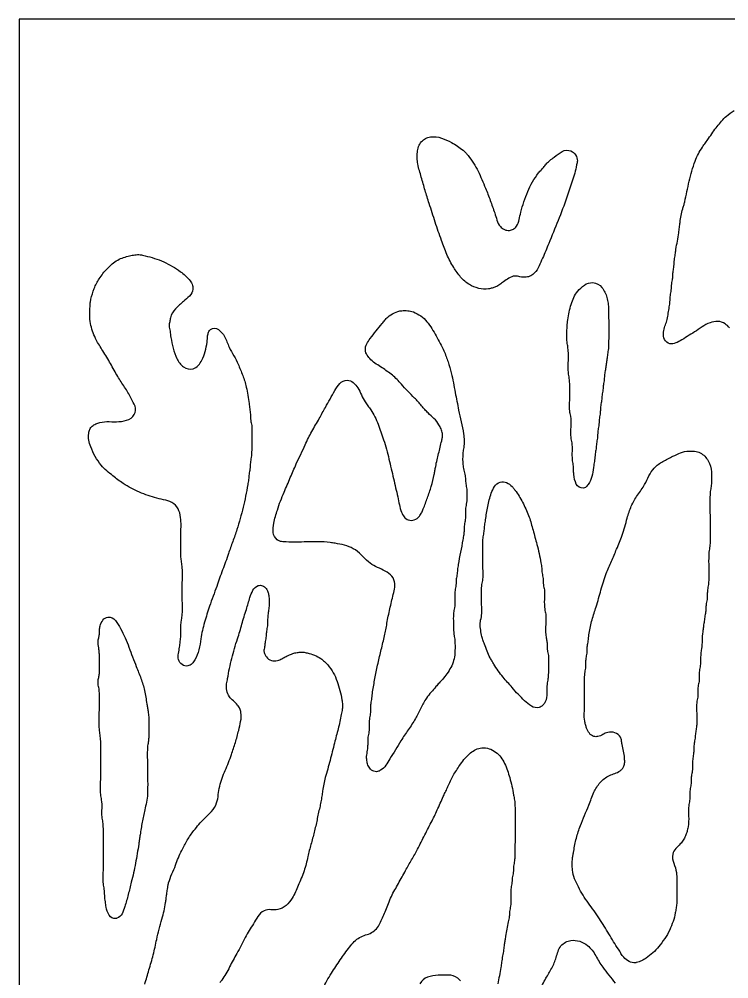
# Model space of a CAD drawing. Extents: x 0 to 950, y 0 to 950.
# Drawn here: x 0 to 265.5, y 591.1 to 950 of the extents above; entities that cross this region are included whole.
import ezdxf

# ---------------------------------------------------------------- set-up
doc = ezdxf.new("R2010")
doc.units = 0
doc.layers.add('OBRYS', color=7, linetype='CONTINUOUS')
doc.layers.add('VYREZY', color=1, linetype='CONTINUOUS')

msp = doc.modelspace()

# ---------------------------------------------------------------- linework, layer by layer
at = {"layer": 'OBRYS'}
msp.add_lwpolyline([(0, 0), (950, 0), (950, 950), (0, 950)], close=True, dxfattribs=at)
at = {"layer": 'VYREZY'}
for points in [[(265.7162, 834.6059, 0.0662417), (264.1004, 836.0718, 0.14341357), (261.3661, 836.9767, 0.10289504), (258.4704, 836.4786, 0.05621843), (255.499, 834.9023, -0.01321947), (252.6568, 833.066, 0.01119468), (249.9856, 831.3555, -0.01991883), (247.2864, 829.6928, -0.0477212), (245.0923, 828.721, -0.19261427), (242.858, 828.853, -0.22545062), (241.228, 830.8371, -0.1075852), (241.145, 833.6137, -0.05363529), (241.768, 835.6891, 0.04322413), (242.4353, 837.7553, 0.02042707), (242.8693, 840.0724, -0.00378037), (243.2262, 842.4046, 0.00072373), (243.381, 843.376, 0.01881034), (243.4976, 844.352, 0.01226723), (243.565, 845.5387, -0.02732248), (243.668, 846.7214, -0.01959297), (243.8444, 847.6872, 0.03285445), (243.995, 848.656, 0.02252782), (244.0467, 849.8459, -0.03479949), (244.1275, 851.0325, -0.02966115), (244.3194, 851.9951, 0.04058989), (244.4901, 852.9602, 0.02051804), (244.5634, 854.3462, -0.03245799), (244.6696, 855.7284, -0.01918966), (244.8453, 856.6943, 0.03252854), (244.9951, 857.6632, 0.02247132), (245.0467, 858.8531, -0.03538529), (245.1288, 860.0395, -0.02421865), (245.3125, 861.0031, 0.02664941), (245.4914, 861.9673, 0.00813638), (245.6033, 862.9457, -0.01598094), (245.7305, 863.9219, -0.00379343), (246.2596, 867.02, 0.00506219), (246.7808, 870.1194, 0.01804667), (247.0172, 872.0739, -0.01889072), (247.2569, 874.0278, -0.00542134), (247.691, 876.546, -0.02277167), (248.2657, 879.0334, -0.00434809), (248.6481, 880.3569, 0.01796429), (248.9942, 881.6895, 0.00039103), (250.6934, 889.3832, -0.03362942), (252.8947, 896.93, -0.03585487), (254.1122, 899.6364, -0.02216056), (255.6371, 902.1877, -0.01779461), (256.7852, 903.8007, 0.01573823), (257.9401, 905.4091, -0.00363944), (259.5028, 907.7005, -0.01765671), (261.1607, 909.9219, -0.00316647), (262.7899, 911.9253, -0.05002535), (264.6134, 913.7354, -0.01654046), (267.4591, 915.8928, -0.03425635)], [(46.9752, 589.1632, 0.00535587), (47.775, 591.8057, -0.00346314), (48.5648, 594.4514, 0.0127951), (50.1469, 600.1356, 0.01132435), (51.4531, 605.8899, -0.01392165), (52.3442, 609.7228, -0.01024806), (53.4195, 613.5088, 0.02320762), (54.1996, 616.5532, 0.00805449), (54.7885, 619.6433, 0.02102595), (54.993, 621.2053, -0.01638422), (55.183, 622.7697, -0.00601469), (55.345, 623.738, 0.01012661), (55.4989, 624.7075, -0.00522801), (55.6724, 625.8743, -0.02956408), (55.9263, 627.0243, -0.03819117), (57.155, 630.3625, 0.02437516), (58.4776, 633.6713, -0.01991904), (59.5566, 636.4416, -0.01318238), (60.817, 639.1358, -0.01515719), (62.8892, 642.9814, -0.03685245), (65.3439, 646.583, -0.01241292), (67.2572, 648.8696, -0.01560494), (69.2951, 651.0451, 0.00605918), (71.9486, 653.7715, 0.10880946), (73.8685, 656.9529, 0.06121811), (74.5038, 660.0252, -0.04301775), (75.0292, 663.1303, -0.04090221), (77.1081, 669.0951, 0.02223561), (79.4134, 674.9921, 0.00731489), (80.8737, 679.4957, 0.01551876), (82.1265, 684.0596, 0.00795842), (82.8674, 687.3583, 0.08535759), (82.9831, 690.6886, 0.07518693), (82.5456, 692.1784, 0.05889138), (81.7259, 693.5051, 0.0585905), (80.1653, 695.0573, -0.07088412), (78.6479, 696.6423, -0.11348201), (77.6789, 698.9595, -0.07410184), (77.6224, 701.508, -0.02856328), (77.8008, 702.4723, 0.02011922), (77.9956, 703.4343, -0.0222613), (79.5499, 710.9458, -0.01682034), (81.6869, 718.3162, 0.01110819), (83.3422, 723.7908, -0.01168709), (85.0038, 729.2633, 0.01409511), (85.6801, 731.5299, -0.01427425), (86.3572, 733.7964, -0.03381784), (87.4342, 736.4429, -0.20281746), (89.4232, 738.1751, -0.17885147), (91.0725, 738.113, -0.13459403), (92.4138, 737.0737, -0.08682646), (93.037, 735.8491, -0.02484988), (93.3788, 734.4986, -0.0531217), (93.5616, 732.5184, -0.00864623), (93.4989, 730.5199, -0.02311687), (93.4056, 729.54, -0.00046009), (93.2661, 728.5646, -0.00643738), (93.1133, 727.5921, 0.02770798), (93.0021, 726.6155, 0.01316941), (92.9395, 724.6308, -0.03456514), (92.7923, 722.6547, -0.00740603), (92.6374, 721.6841, 0.01778372), (92.5027, 720.711, 0.0107312), (92.4233, 719.726, -0.02219084), (92.3214, 718.7438, -0.01069624), (92.1561, 717.7761, 0.01619173), (92.0015, 716.8069, 0.00295875), (91.9072, 716.0239, 0.00189209), (91.8205, 715.24, -0.04838467), (91.6633, 714.4765, 0.10553697), (91.5948, 713.7137, 0.07466764), (91.9099, 712.5745, 0.05319234), (92.5059, 711.5462, 0.16299119), (94.3561, 710.236, 0.13234165), (96.6638, 710.1671, 0.07704417), (98.3121, 710.839, -0.02149302), (99.8933, 711.6985, -0.01200759), (101.5079, 712.4407, -0.04458955), (103.1898, 712.9939, -0.02101788), (104.7168, 713.2822, -0.06113906), (106.2603, 713.3169, -0.03997904), (107.0314, 713.1769, 0.01336949), (107.7962, 712.9956, -0.04477925), (110.4348, 712.1922, -0.05707384), (112.8505, 710.8755, -0.02494997), (114.2458, 709.786, -0.04120068), (115.4826, 708.5247, -0.08880368), (118.9642, 702.3884, -0.04269233), (120.756, 695.4755, -0.03019353), (120.9469, 693.7129, -0.04605348), (120.8682, 691.9459, -0.02246896), (120.6912, 690.981, 0.01583605), (120.5013, 690.0181, -0.0245409), (119.3427, 684.6389, 0.00374231), (117.9599, 679.3062, -0.00270277), (116.294, 672.8264, -0.00446862), (114.5354, 666.3713, 0.01767346), (113.9292, 663.8895, 0.01834429), (113.5032, 661.3708, 0.00008241), (113.375, 660.3956, -0.00832457), (113.2307, 659.4228, -0.00281592), (112.8661, 657.2919, -0.01299763), (112.4345, 655.1742, 0.00620642), (111.4298, 650.5665, -0.01116791), (110.3797, 645.9697, -0.00730244), (109.1588, 641.4084, 0.01490139), (108.0077, 636.8306, -0.00930728), (107.3656, 634.1503, -0.01673366), (106.5851, 631.5081, -0.01844127), (105.5466, 628.7288, 0.0001946), (104.4067, 625.9873, -0.00928672), (103.3693, 623.615, -0.02851741), (102.1574, 621.3312, -0.0751538), (99.87, 618.5871, -0.13781981), (96.7409, 617.0679, -0.07217999), (94.1418, 616.9796, 0.141275), (91.6534, 616.5511, 0.1370671), (89.3267, 614.4953, 0.00839574), (87.6202, 611.7607, 0.00175968), (86.0969, 609.2056, 0.00366892), (84.6015, 606.6341, 0.01735382), (83.0263, 603.6429, -0.01952229), (81.4384, 600.659, 0.01773744), (78.7124, 595.5801, -0.04111735), (75.7603, 590.6476, 0.00007989), (75.0683, 589.681, -0.02423035)], [(113.9259, 588.2364, -0.02586327), (117.2487, 593.8819, -0.0034423), (120.5581, 598.8184, -0.01787051), (124.0726, 603.6065, -0.03873727), (125.8195, 605.4954, -0.08326004), (127.9472, 606.8919, -0.03334403), (130.1889, 607.7053, 0.08246078), (132.3161, 608.7222, 0.14146981), (135.2337, 612.3358, -0.0019501), (137.1254, 616.7845, 0.00827618), (138.1773, 619.3478, -0.0107778), (139.2418, 621.9055, -0.03202117), (140.5231, 624.3667, 0.01409841), (141.8941, 626.7845, -0.00738548), (143.2323, 629.2203, 0.00596972), (144.5775, 631.6524, -0.01296333), (146.8425, 635.6157, 0.019453), (149.055, 639.6062, -0.00044292), (151.7491, 644.9336, -0.00324845), (154.4825, 650.2408, 0.01381841), (155.611, 652.5507, -0.00372312), (156.693, 654.8837, 0.01161547), (157.8217, 657.4213, -0.01607682), (158.9726, 659.9482, 0.00975726), (159.8176, 661.7429, 0.00487191), (160.6099, 663.5619, -0.03402388), (162.6696, 667.626, -0.01828085), (165.1463, 671.4593, -0.02830334), (166.8704, 673.6499, -0.03611466), (168.8596, 675.5989, -0.06390148), (170.8404, 676.8837, -0.09221248), (173.0996, 677.494, -0.0937506), (175.8309, 677.2006, -0.09274474), (178.2698, 675.9343, -0.12057412), (181.6421, 671.6507, -0.04172175), (183.5259, 666.3844, -0.00608662), (184.3461, 663.1452, -0.01807865), (185.0084, 659.8719, -0.00215148), (185.3207, 657.9264, -0.03183526), (185.4999, 655.9682, -0.01012196), (185.5616, 647.5712, 0.00278369), (185.5, 639.1727, -0.00563185), (185.4741, 637.186, -0.0292637), (185.3101, 635.2091, -0.01460023), (185.1434, 634.2412, 0.02858782), (185.004, 633.2702, 0.01894073), (184.9475, 632.0816, -0.03266049), (184.8586, 630.8968, -0.0240875), (184.6748, 629.933, 0.03237547), (184.5072, 628.9672, 0.00988074), (184.4039, 627.7879, -0.01946517), (184.2782, 626.6114, -0.00845657), (184.1191, 625.6405, 0.03021657), (184.0027, 624.6652, 0.02639324), (183.9846, 621.4745, -0.04693234), (183.8362, 618.2968, -0.01897871), (183.6621, 617.3312, 0.0277991), (183.5051, 616.3634, 0.0207555), (183.4421, 615.3755, -0.03183429), (183.3573, 614.3903, -0.01620082), (183.1799, 613.4256, 0.0135506), (182.9973, 612.4616, -0.01078642), (182.5007, 609.7583, 0.0107317), (182.0038, 607.0549, -0.00326178), (181.7428, 605.5051, 0.01083663), (181.5054, 603.9518, 0.00408025), (181.3858, 602.9753, -0.01227607), (181.2502, 602.0011, -0.00229852), (180.8575, 599.6766, 0.01041247), (180.5025, 597.3464, 0.00049815), (180.3757, 596.3715, -0.01280679), (180.225, 595.4002, -0.00075661), (179.6593, 592.3108, -0.00437889), (179.062, 589.2275, -0.00514562)], [(194.8477, 586.7092, -0.04511845), (197.0576, 591.3351, 0.00613464), (199.2398, 595.1151, 0.0570119), (200.9183, 599.1139, -0.0033693), (201.5988, 601.3922, -0.10134365), (202.7135, 603.4376, -0.08729872), (204.3651, 604.8165, -0.10171576), (206.3972, 605.4872, -0.10349332), (209.7219, 605.1864, -0.10194781), (212.6539, 603.586, -0.09696943), (215.7194, 599.753, 0.03591151), (218.3398, 595.5084, 0.01556349), (220.6346, 592.5269, -0.01117731), (222.956, 589.565, -0.00653297)], [(165.1664, 590.3431, 0.08745472), (164.069, 591.4321, 0.14970913), (160.57, 592.5523, 0.01319358), (156.7294, 592.4995, 0.07229685), (152.7968, 591.7656, 0.19120902), (149.9392, 589.3259, 0.06147457)]]:
    msp.add_lwpolyline(points, format="xyb", dxfattribs=at)
for points in [[(175.6221, 849.1453, -0.1078136), (171.9208, 849.3298, -0.06547879), (168.4503, 850.7783, -0.08910667), (165.1527, 853.578, -0.03146392), (162.5819, 857.1319, -0.04239884), (160.0324, 862.046, -0.01069821), (158.0111, 867.22, -0.01057626), (155.643, 874.1357, 0.00239474), (153.388, 881.0908, -0.00937143), (151.8763, 885.9851, 0.00047016), (150.4517, 890.9063, 0.00105568), (149.7328, 893.3616, -0.02876677), (149.152, 895.8488, -0.03728246), (148.9392, 898.0273, -0.02608256), (149.0034, 900.2182, -0.06328781), (149.4509, 902.3398, -0.09205596), (150.5146, 904.2069, -0.09841516), (152.0327, 905.4173, -0.09026073), (153.8951, 905.9871, -0.11342689), (157.9677, 905.5414, -0.0404659), (161.8008, 903.8489, -0.02692951), (163.9932, 902.5031, -0.01865094), (166.0557, 900.9621, -0.02815043), (167.0767, 900.0387, -0.02573489), (167.9928, 899.0105, -0.05658747), (171.6825, 893.168, -0.01777364), (174.4827, 886.807, -0.00565554), (176.2592, 882.1972, -0.00860677), (177.9033, 877.539, -0.00952491), (178.7346, 874.8801, 0.10527406), (180.0262, 872.4805, 0.11264969), (181.5694, 871.3245, 0.13407957), (183.4553, 871.0357, 0.11168352), (184.8974, 871.5411, 0.09617835), (186.0215, 872.5908, 0.11094786), (187.0992, 875.0925, -0.01502466), (187.6969, 877.8184, -0.0377634), (190.2638, 885.5286, -0.06661282), (194.3466, 892.4984, -0.02334431), (195.3807, 893.7025, 0.0177202), (196.4288, 894.8954, -0.00806909), (197.4512, 896.1055, -0.03896521), (198.5795, 897.211, -0.02050846), (199.3627, 897.8142, 0.01505443), (200.1527, 898.4091, -0.03580725), (203.1737, 900.4933, -0.23517594), (206.4594, 900.725, -0.1602218), (208.1951, 899.2352, -0.13145814), (208.8431, 897.0012, -0.08955092), (208.7215, 896.2367, 0.04276921), (208.527, 895.4775, -0.04413529), (206.947, 889.3809, 0.00490915), (204.8864, 883.4037, -0.01812399), (201.6281, 874.7052, 0.0039004), (198.1215, 866.0974, -0.00300444), (197.0061, 863.3453, -0.01132006), (195.8126, 860.627, 0.01120555), (194.5307, 857.709, -0.09528732), (192.8111, 855.093, -0.07933715), (191.4044, 854.0436, -0.08925186), (189.7358, 853.5191, -0.06014517), (188.5516, 853.5116, -0.00028441), (187.3667, 853.6477, -0.04672123), (186.4057, 853.8508, 0.10147987), (185.4441, 853.9466, 0.11853138), (183.2405, 853.17, 0.00831772), (181.246, 851.8304, 0.00945022), (179.8001, 850.7829, -0.06217094), (178.2638, 849.8998, -0.03057908), (176.9652, 849.4458, -0.02757069)], [(63.1148, 708.1595, -0.21071113), (60.9458, 708.6235, -0.16751541), (59.6277, 710.4984, -0.12860763), (59.5696, 712.8189, 0.02552265), (59.9981, 715.1765, -0.0056421), (60.1352, 716.1494, 0.00101212), (60.2813, 717.1211, 0.0459922), (60.5115, 721.2753, -0.04492403), (60.7328, 725.4308, -0.00696525), (60.8865, 726.4027, 0.02868415), (60.9978, 727.3788, 0.02092492), (61.0578, 731.5753, -0.00688478), (61, 735.7751, -0.00608763), (61.056, 740.3745, 0.01838754), (60.9989, 744.9712, 0.0223536), (60.9067, 745.9507, 0.00109065), (60.7685, 746.9259, 0.00725418), (60.6142, 747.8976, -0.02889929), (60.5023, 748.8736, -0.02101769), (60.4419, 753.0701, 0.00691349), (60.5, 757.2699, -0.00901168), (60.5505, 760.0705, 0.02801693), (60.4946, 762.867, 0.06753357), (59.7896, 766.161, 0.149927), (57.84, 768.7613, 0.10569189), (54.8181, 770.1079, -0.01098641), (51.5253, 770.8808, -0.03811051), (44.9763, 773.1147, -0.04519622), (38.8953, 776.3993, -0.00692151), (36.9328, 777.7403, -0.02308887), (35.056, 779.1952, 0.00432257), (32.7711, 781.1079, -0.05199415), (30.6897, 783.2178, -0.03923013), (28.462, 786.5002, -0.03561293), (26.7475, 790.0799, -0.05249538), (26.0587, 792.563, -0.0742153), (26.0139, 795.1254, -0.06687819), (26.4183, 796.6203, -0.11789612), (27.3167, 797.8461, -0.08787131), (28.6762, 798.6396, -0.01735291), (30.1937, 799.1397, -0.08993962), (33.7228, 799.5089, 0.03701102), (37.3192, 799.5047, 0.07640442), (41.0607, 800.3623, 0.23793416), (43.3621, 802.9559, 0.18288184), (43.0493, 805.9777, 0.00444996), (41.5672, 808.8678, 0.02918892), (39.1194, 812.9411, -0.01493481), (36.5533, 816.9481, -0.01073959), (35.1772, 819.3613, 0.00092571), (33.8484, 821.8017, 0.0178203), (32.4318, 824.1859, -0.00551444), (30.9561, 826.536, 0.0093019), (29.6785, 828.5367, -0.04354516), (28.5449, 830.6125, -0.01759147), (27.4525, 833.3661, -0.04018483), (26.6869, 836.2198, -0.04941948), (26.4231, 839.3885, -0.00421529), (26.5002, 842.5826, -0.02344859), (26.6095, 843.956, -0.02250686), (26.8445, 845.3136, -0.04045425), (28.0576, 849.2743, -0.05047171), (29.963, 852.9438, -0.02113767), (31.3493, 854.8771, -0.02747774), (32.9157, 856.6657, -0.01553955), (34.7808, 858.458, -0.06035323), (36.8809, 859.9379, -0.04145972), (39.048, 860.8809, -0.02980204), (41.3309, 861.5078, -0.01004524), (43.2696, 861.8772, -0.06957343), (45.2236, 861.9344, -0.04199352), (46.1849, 861.746, 0.01807804), (47.1389, 861.5111, -0.05508671), (54.0916, 859.2435, -0.05144577), (60.4132, 855.5554, -0.0238321), (62.1205, 854.1787, -0.03961383), (63.6369, 852.6003, -0.06709656), (64.6697, 850.9239, -0.1332763), (64.9623, 849.0289, -0.17456893), (63.7035, 846.4717, -0.02044327), (61.4416, 844.4604, 0.03150606), (58.5125, 841.7375, 0.12139063), (56.5885, 838.3558, 0.04309063), (56.4403, 837.5835, -0.01331232), (56.338, 836.8011, -0.02610425), (56.1769, 836.041, 0.07123427), (56.0856, 835.2763, 0.07592299), (56.2551, 834.3173, -0.05031432), (56.4747, 833.362, -0.0115139), (56.5955, 832.1857, 0.02444983), (56.7466, 831.014, 0.01425786), (57.5937, 826.9534, 0.053401), (58.973, 823.0648, 0.1170886), (61.484, 819.9642, 0.24307555), (65.0682, 819.3116, 0.13139819), (67.022, 820.5314, 0.07070866), (68.3746, 822.4658, 0.05653075), (69.6047, 825.7731, 0.01968901), (70.3228, 829.2483, 0.04294244), (70.4159, 830.4311, -0.04472635), (70.5132, 831.6133, -0.03603282), (70.8427, 832.9393, -0.16400307), (71.6187, 833.98, -0.31894513), (74.5493, 833.9434, -0.11305233), (76.8482, 831.2991, -0.03514827), (77.737, 829.3101, 0.0274931), (78.5961, 827.3058, 0.0194562), (80.3051, 824.1688, -0.03445694), (81.9167, 820.9871, -0.00469512), (83.6487, 816.7802, -0.04187497), (84.9775, 812.4456, -0.01460625), (85.5543, 809.3562, -0.00652359), (86.0002, 806.2441, 0.00750583), (86.2831, 804.2962, -0.02456341), (86.4993, 802.342, -0.01286548), (86.5414, 801.1518, 0.03157918), (86.6277, 799.966, 0.03194941), (86.8225, 799.004, -0.04584762), (86.9901, 798.039, -0.02935424), (87.0593, 794.8435, 0.00924651), (87, 791.6427, -0.00256921), (86.9856, 788.8587, -0.03329798), (86.7722, 786.089, -0.00494593), (86.622, 785.1172, 0.0206058), (86.5024, 784.1419, 0.01197441), (86.4348, 782.9558, -0.0273795), (86.3309, 781.7737, -0.01702557), (86.1586, 780.8078, 0.02643248), (86.0047, 779.8397, 0.01957872), (85.9398, 778.8523, -0.03092379), (85.8526, 777.8677, -0.01507952), (85.6766, 776.9028, 0.01255926), (85.4958, 775.9386, -0.0194363), (83.7851, 767.4606, -0.01685201), (81.4636, 759.1275, -0.01451887), (79.9072, 754.6484, 0.01024943), (78.3123, 750.1817, -0.01065802), (76.1145, 744.0425, 0.00841691), (73.8891, 737.9128, -0.00640358), (72.5553, 734.1925, 0.00881884), (71.2396, 730.466, 0.00697506), (69.3284, 724.4544, 0.04064852), (68.0015, 718.308, -0.02358408), (67.2628, 714.2141, -0.08208638), (65.7026, 710.413, -0.05110856), (64.6126, 708.9952, -0.1533446)], [(211.1168, 774.6798, -0.33694377), (208.4381, 776.1259, -0.08769889), (207.5035, 779.7736, -0.01716141), (207.4294, 781.5558, 0.03364261), (207.2968, 783.3315, 0.01403341), (207.1308, 784.2998, -0.03386695), (207.0035, 785.2721, -0.02873611), (206.9875, 788.4615, 0.0477056), (206.8511, 791.6387, 0.02722141), (206.6632, 792.6018, -0.04315598), (206.5064, 793.5682, -0.03642558), (206.4994, 797.5589, 0.05161574), (206.3717, 801.5369, 0.03213645), (206.1773, 802.4984, -0.04590094), (206.0098, 803.4629, -0.02932814), (205.9408, 806.6567, 0.00925994), (206, 809.8557, -0.00110517), (206.0066, 812.8419, 0.03645215), (205.8028, 815.8131, 0.01553314), (205.6343, 816.7807, -0.03493738), (205.5038, 817.7523, -0.03116109), (205.4967, 822.5388, 0.05055562), (205.305, 827.3064, 0.01606685), (205.1356, 828.2738, -0.03532353), (205.0039, 829.2451, -0.01911441), (204.9259, 832.241, -0.00632788), (205.0004, 835.239, -0.02351344), (205.1001, 836.4153, -0.00681941), (205.2711, 837.5846, -0.00902108), (205.7898, 840.4862, -0.02872977), (206.5247, 843.3363, -0.02810429), (207.5162, 845.9234, -0.07324437), (208.994, 848.2371, -0.05293011), (211.492, 850.566, -0.17910659), (214.5782, 851.4875, -0.2157741), (218.018, 849.6558, -0.09460163), (219.9128, 845.9053, -0.03876278), (220.3465, 843.7842, -0.02667048), (220.5, 841.6212, -0.00315281), (220.5763, 834.8273, -0.00808554), (220.4999, 828.0341, -0.01400373), (220.4343, 826.8512, -0.01561516), (220.2987, 825.6743, -0.0056831), (220.145, 824.705, 0.00992189), (219.9996, 823.7346, -0.00647634), (219.7496, 821.9844, 0.00647225), (219.4996, 820.2343, -0.00932272), (219.2396, 818.4853, 0.01602037), (219.0031, 816.7335, 0.01229553), (218.9265, 815.7488, -0.02306359), (218.8289, 814.7667, -0.01555804), (218.6569, 813.8013, 0.02571901), (218.5046, 812.8334, 0.01845421), (218.4377, 811.8468, -0.02834975), (218.3514, 810.8626, -0.02113983), (218.1697, 809.8991, 0.03056867), (218.0063, 808.9332, 0.02335617), (217.9472, 807.9451, -0.03207277), (217.8709, 806.959, -0.02801011), (217.6787, 805.9973, 0.03993393), (217.5097, 805.0329, 0.02025069), (217.436, 803.6482, -0.03228456), (217.3291, 802.2675, -0.0189141), (217.1539, 801.3024, 0.03234088), (217.0049, 800.3342, 0.02212699), (216.9527, 799.1455, -0.03457154), (216.8711, 797.9602, -0.02936345), (216.6796, 796.9984, 0.04042118), (216.5097, 796.0341, 0.02040803), (216.4365, 794.6494, -0.03264715), (216.3295, 793.2686, -0.0167025), (216.1578, 792.3032, 0.026196), (216.0046, 791.3354, 0.01857066), (215.938, 790.3488, -0.02845409), (215.8519, 789.3646, -0.02125139), (215.6699, 788.4011, 0.03066167), (215.5063, 787.4353, 0.00885611), (215.4014, 786.2572, -0.01992965), (215.2706, 785.0825, 0.00302599), (215.1289, 784.1103, 0.00205715), (214.997, 783.1368, -0.01222925), (214.4772, 779.8084, -0.08512094), (213.3408, 776.6875, -0.0499054), (212.4242, 775.4002, -0.17611908)], [(134.1146, 668.6595, -0.17733649), (132.2789, 668.9448, -0.12956194), (130.896, 670.2669, -0.08404018), (130.2362, 671.9067, -0.04255185), (130.0051, 673.678, -0.05251035), (130.076, 674.8557, 0.00600397), (130.257, 676.0281, 0.00627627), (130.4087, 677.2021, 0.01948131), (130.4998, 678.3815, 0.01037681), (130.5274, 679.973, -0.03482583), (130.6325, 681.5577, -0.03105981), (130.8256, 682.5206, 0.04523108), (130.991, 683.4864, 0.02766043), (131.0481, 685.8738, -0.04291223), (131.1777, 688.2532, -0.02008947), (131.3539, 689.2198, 0.03784567), (131.4954, 690.19, 0.02341323), (131.5399, 692.1795, -0.04104563), (131.6543, 694.1618, -0.02143975), (131.8324, 695.127, 0.02985183), (131.9942, 696.0942, 0.008099), (132.1004, 697.2731, -0.02110539), (132.2371, 698.448, -0.00447305), (133.0862, 703.4855, -0.01291538), (134.1096, 708.489, -0.00209617), (135.3288, 713.6547, 0.00058697), (136.5636, 718.8167, 0.00832787), (137.0709, 721.1179, 0.00953573), (137.4956, 723.4356, -0.01492546), (138.5453, 728.8346, -0.00466226), (139.8061, 734.1905, 0.00723138), (140.4324, 736.9138, 0.10453169), (140.4414, 739.6481, 0.16684423), (138.8939, 742.2553, 0.06280386), (136.232, 743.9957, 0.007349), (133.3507, 745.3483, -0.07390437), (130.7026, 747.0522, -0.02676397), (127.984, 749.7032, 0.08502372), (125.0155, 751.9913, 0.05494296), (121.7259, 753.2948, 0.03379679), (118.245, 754.0001, -0.01026803), (117.2744, 754.1497, 0.00704547), (116.3048, 754.3055, 0.04336708), (111.9343, 754.5618, -0.00702861), (107.5407, 754.5, 0.00480755), (103.7399, 754.4635, -0.01444569), (99.9404, 754.5002, -0.02371537), (98.1576, 754.6538, -0.13032352), (96.5577, 755.3163, -0.21372932), (95.0474, 758.0946, -0.06893611), (95.2562, 761.5206, -0.02327521), (95.877, 764.0027, 0.00224957), (96.6023, 766.4592, -0.026305), (97.7721, 769.8174, -0.00110351), (99.126, 773.1109, -0.00477441), (100.2879, 775.8455, 0.00586186), (101.4438, 778.5826, -0.00845076), (102.5364, 781.1328, 0.00485245), (103.6474, 783.6754, -0.01942196), (105.3443, 787.2696, 0.02010675), (107.0362, 790.8659, -0.03006643), (109.4994, 795.8421, -0.00128373), (112.2745, 800.663, 0.01254053), (113.4169, 802.755, -0.01365656), (114.5638, 804.8443, 0.00770422), (116.3206, 807.9561, -0.00256161), (118.0454, 811.0861, -0.05780077), (119.9442, 813.7221, -0.20594171), (122.6814, 814.9605, -0.18497466), (124.9885, 814.1257, -0.07694634), (126.6696, 812.147, -0.03837752), (128.0317, 809.4913, 0.04912835), (129.4479, 806.8704, 0.01500286), (130.4889, 805.4232, -0.01831312), (131.5201, 803.9694, -0.05497665), (134.2908, 798.5214, -0.00975667), (136.3477, 792.7278, -0.02492296), (138.3535, 785.5303, 0.00346612), (140.0508, 778.2445, -0.00342561), (140.8537, 774.7992, 0.00192734), (141.6463, 771.3514, -0.01487074), (142.2342, 768.4524, 0.05394329), (143.042, 765.6232, 0.06487372), (144.0153, 763.9053, 0.14564504), (145.55, 762.771, 0.17507252), (147.8181, 762.7696, 0.13415165), (149.7211, 764.1074, 0.06881901), (150.5548, 765.4553, 0.00365393), (151.1914, 766.923, 0.01663422), (151.975, 768.9517, -0.00730426), (152.721, 770.9954, 0.01741974), (154.19, 775.2879, 0.0236549), (155.3014, 779.6841, 0.01366279), (155.5718, 781.2317, -0.01068802), (155.833, 782.781, -0.01770355), (156.9238, 787.573, 0.01177539), (158.0718, 792.3534, 0.00614327), (158.3437, 793.6959, 0.08503631), (158.3678, 795.0459, 0.06366859), (157.8779, 796.7565, 0.03395465), (157.0609, 798.349, 0.07151227), (155.1797, 800.6532, -0.01126178), (153.0142, 802.7358, -0.00689592), (151.7685, 804.0241, -0.01735642), (150.5872, 805.3707, 0.01182609), (149.2925, 806.8799, 0.01254239), (147.9258, 808.3242, 0.00062384), (145.3895, 810.867, -0.0248273), (142.9822, 813.5263, 0.05236976), (139.6134, 816.8595, 0.02414207), (135.7595, 819.6526, 0.00346976), (133.5895, 821.0496, -0.05655408), (131.5922, 822.6581, -0.04321129), (130.194, 824.3403, -0.14195579), (129.5205, 826.3388, -0.13752551), (130.0485, 828.5905, -0.03713215), (131.3569, 830.5968, -0.00597148), (133.5545, 833.4047, -0.00025697), (135.787, 836.1853, 0.00257214), (136.7758, 837.4285, -0.05362946), (137.8797, 838.5581, -0.05468479), (140.362, 840.1862, -0.09611209), (143.18, 840.9953, -0.04334729), (145.3611, 840.9981, -0.07150024), (147.472, 840.5081, -0.06274937), (150.2433, 839.0079, -0.05905443), (152.5736, 836.8822, -0.04504224), (154.4208, 834.313, -0.01063438), (155.9771, 831.5438, 0.00955146), (157.5272, 828.7716, -0.03391502), (158.9376, 825.9333, -0.01938334), (160.4449, 821.862, -0.01402234), (161.6776, 817.6976, -0.02335762), (162.4664, 814.0512, 0.00809761), (163.1443, 810.3788, -0.00228883), (163.788, 807.1046, 0.00063572), (164.421, 803.8282, 0.00886107), (165.3624, 799.4079, -0.014321), (166.2552, 794.9787, -0.03744837), (166.5001, 792.419, -0.03968474), (166.3491, 789.8529, -0.02678112), (166.162, 788.8887, 0.04282366), (166.0063, 787.9211, 0.01804591), (165.9228, 785.7215, 0.02022268), (166.0077, 783.5224, 0.04369133), (166.3649, 781.3953, -0.02233526), (166.8138, 779.2794, -0.02830813), (167.0047, 777.5142, 0.02322776), (167.1779, 775.7462, 0.01875556), (167.3553, 774.7798, -0.03784467), (167.4954, 773.8094, -0.02752162), (167.5283, 771.2244, -0.02489858), (167.2906, 768.6494, -0.01246977), (167.1273, 767.6795, 0.03254986), (167.0032, 766.7055, 0.02230458), (166.966, 764.5153, -0.0416059), (166.8447, 762.3337, -0.02466308), (166.6611, 761.3689, 0.0391992), (166.5059, 760.4011, 0.01942832), (166.4396, 758.8148, -0.03682445), (166.3185, 757.235, -0.00808102), (166.1559, 756.2668, 0.00487425), (165.9872, 755.2996, -0.01114262), (165.1189, 750.6667, 0.01194581), (164.2581, 746.0326, 0.00708416), (164.1154, 745.0593, 0.00738681), (164.0009, 744.0822, 0.00084239), (163.9023, 743.1017, -0.01183129), (163.7822, 742.1239, -0.00637719), (163.6269, 741.1527, 0.02235876), (163.5028, 740.178, 0.01373558), (163.4381, 738.9907, -0.02843372), (163.3386, 737.8073, -0.02359049), (163.1552, 736.8423, 0.04088894), (163.0055, 735.8737, 0.03173217), (162.9812, 732.8815, -0.04815034), (162.8591, 729.8995, -0.02910682), (162.6685, 728.9361, 0.04426884), (162.5074, 727.9694, 0.02585959), (162.4379, 725.1716, -0.00232725), (162.5, 722.37, 0.01568723), (162.5677, 720.9878, 0.01556209), (162.7215, 719.6124, 0.00960946), (162.88, 718.6412, -0.03063271), (162.9973, 717.6658, -0.01442829), (163.0684, 715.2658, -0.0151069), (162.9977, 712.866, -0.10782678), (161.5182, 707.6124, -0.06213585), (158.327, 703.0797, -0.0028516), (157.1162, 701.7622, 0.01615159), (155.9415, 700.4137, -0.01271071), (154.1311, 698.3065, 0.03413193), (152.4161, 696.1282, 0.03775506), (150.2346, 692.3465, -0.01453249), (148.2259, 688.4582, -0.03001335), (145.5704, 684.2776, 0.019889), (142.828, 680.1473, -0.00152996), (140.7578, 676.7663, 0.00183778), (138.6897, 673.3841, -0.00885395), (137.1876, 671.0032, -0.12079507), (135.1864, 669.1396, -0.00526994), (134.6664, 668.8563, -0.07300234)], [(230.6221, 597.1517, -0.15315308), (228.1879, 597.6169, -0.09177648), (226.1953, 599.2143, -0.04462276), (225.1564, 600.6611, 0.01249536), (224.2089, 602.177, -0.01413623), (220.656, 607.9037, 0.01539683), (217.0888, 613.6211, 0.01278912), (212.9728, 619.458, -0.04398041), (209.2415, 625.5185, -0.01194896), (207.8021, 628.5753, -0.08709458), (207.0031, 631.8068, -0.01578559), (206.9214, 634.0068, -0.02460239), (207.0174, 636.2046, -0.03231886), (207.2328, 637.561, 0.01549907), (207.4941, 638.9116, -0.02004057), (208.4729, 643.7358, -0.0337355), (209.9616, 648.4202, -0.00711472), (211.5397, 652.2663, 0.00613527), (213.1254, 656.1094, 0.0028308), (214.064, 658.5051, -0.01142625), (215.0434, 660.8837, -0.07641657), (217.3748, 664.5534, -0.10417453), (220.8152, 667.1401, -0.03209179), (222.8578, 667.9392, 0.07918602), (224.7961, 668.916, 0.0511688), (225.6623, 669.6866, 0.09206767), (226.2688, 670.6587, 0.09684367), (226.5525, 672.2078, 0.01183175), (226.4954, 673.811, 0.04726925), (226.1051, 676.3294, -0.01654218), (225.559, 678.8289, -0.0249362), (225.3763, 680.203, 0.11135087), (224.9709, 681.4947, 0.17999153), (222.9214, 683.1818, 0.14710785), (220.2114, 683.2914, 0.08258904), (218.3945, 682.4877, -0.1070426), (216.558, 681.7796, -0.02212826), (215.8048, 681.696, -0.08654545), (215.0618, 681.7754, -0.16308304), (213.3382, 682.9607, -0.07334113), (212.2944, 684.8774, -0.0263496), (211.8878, 686.1937, -0.02209904), (211.6104, 687.5436, -0.0501972), (211.4368, 690.5249, 0.01053469), (211.5, 693.5249, 0.00371652), (211.4628, 698.5259, -0.01116676), (211.5001, 703.5257, -0.01754939), (211.5769, 704.7075, -0.01062514), (211.7202, 705.8836, -0.00930159), (211.878, 706.8549, 0.02904148), (211.9972, 707.8301, 0.02093531), (212.0318, 709.4219, -0.03865911), (212.1225, 711.0082, -0.03267566), (212.3172, 711.9704, 0.04441053), (212.4891, 712.9352, 0.0260449), (212.5454, 714.5242, -0.03893279), (212.6425, 716.1085, -0.02426754), (212.8255, 717.0728, 0.03221651), (212.993, 718.039, 0.01254139), (213.0902, 719.2197, -0.02810465), (213.224, 720.3953, -0.02741012), (214.3614, 725.3817, -0.00796109), (215.8505, 730.282, 0.01326223), (217.6782, 736.5342, -0.02629872), (219.6662, 742.7303, -0.01470715), (221.56, 747.3053, 0.00638145), (223.5304, 751.8498, -0.00045634), (224.6026, 754.4054, 0.01834092), (225.5821, 756.9959, 0.01034247), (226.5857, 760.1933, 0.0063399), (227.4822, 763.4228, -0.03748511), (229.0339, 767.9085, -0.05363028), (231.3653, 772.0269, 0.0015507), (232.7457, 773.9639, 0.03183704), (233.9914, 775.9845, 0.00935601), (235.6163, 779.1829, -0.0709931), (237.6017, 782.1284, -0.08899828), (240.8564, 784.6462, -0.00501655), (244.5819, 786.5426, -0.02036808), (247.479, 787.8367, -0.08334606), (250.54, 788.499, -0.03696998), (252.7194, 788.4398, -0.09751084), (254.7715, 787.8152, -0.14632786), (257.7868, 784.8294, -0.10851114), (258.9972, 780.676, -0.01755781), (259.0682, 778.4763, -0.01485229), (258.9965, 776.2762, -0.03428452), (258.7398, 774.3244, 0.03879087), (258.5008, 772.3717, 0.01655624), (258.4407, 766.9726, -0.00549291), (258.5, 761.5709, 0.00638065), (258.5485, 757.7693, -0.01932673), (258.4986, 753.9704, -0.03391062), (258.2401, 751.8186, 0.03821689), (258.0003, 749.6661, 0.01885151), (258.0153, 744.8651, -0.02210907), (257.999, 740.0654, -0.02077918), (257.9114, 739.0845, -0.00298277), (257.7771, 738.1081, -0.00863682), (257.6204, 737.1366, 0.02854038), (257.5026, 736.161, 0.02052793), (257.4676, 734.5693, -0.03851369), (257.3756, 732.9833, -0.03121552), (257.1832, 732.0207, 0.04135388), (257.0105, 731.0559, 0.02160334), (256.9394, 729.6693, -0.03408761), (256.8339, 728.2868, -0.01455282), (256.6646, 727.3202, 0.01838983), (256.5027, 726.3525, -0.00274966), (256.3708, 725.3781, -0.00370536), (256.2264, 724.4054, 0.00551094), (255.9728, 722.6539, -0.00374321), (255.7255, 720.9015, 0.03741317), (255.4948, 717.7455, -0.03617372), (255.272, 714.5883, -0.0079936), (255.1164, 713.6164, 0.0292645), (255.0024, 712.6403, 0.01940408), (254.961, 710.4511, -0.03992389), (254.8302, 708.2708, -0.02199961), (254.6507, 707.305, 0.03924965), (254.5049, 706.3356, 0.02449907), (254.4615, 704.3457, -0.04135106), (254.3514, 702.3627, -0.02711739), (254.1636, 701.3986, 0.04277287), (254.0064, 700.4312, 0.02812948), (253.9679, 698.44, -0.04310744), (253.87, 696.455, -0.03168664), (253.6761, 695.4923, 0.04564327), (253.5095, 694.5267, 0.03794951), (253.4934, 690.3278, -0.03590951), (253.4945, 686.1276, -0.03038954), (253.2612, 684.3741, 0.02290321), (253.0014, 682.6228, 0.00361006), (252.9086, 681.6409, -0.01446882), (252.7946, 680.6617, -0.01173351), (252.6298, 679.6921, 0.0313774), (252.5034, 678.7185, 0.01313091), (252.4318, 676.9346, -0.03200756), (252.2933, 675.1577, -0.01308944), (252.1288, 674.188, 0.03301565), (252.0033, 673.2143, 0.02270612), (251.9666, 671.024, -0.04182679), (251.8466, 668.842, -0.0251407), (251.6623, 667.8774, 0.03955927), (251.5061, 666.9097, 0.0187512), (251.4371, 665.3236, -0.03369108), (251.321, 663.7429, -0.0196075), (251.1453, 662.7761, 0.03755578), (251.0045, 661.8057, 0.02306841), (250.9592, 659.8162, -0.04051494), (250.8447, 657.8339, -0.0256505), (250.6593, 656.8693, 0.04208021), (250.5059, 655.9013, 0.0328439), (250.4767, 651.9132, -0.0593423), (250.2378, 647.9517, -0.01755262), (249.8626, 646.2237, -0.04458354), (249.278, 644.5611, -0.03872576), (248.4168, 643.0018, -0.03561162), (247.3338, 641.5865, -0.01452502), (245.6866, 639.8305, 0.14282638), (244.5805, 637.7998, 0.15661782), (244.9111, 634.3549, -0.06360318), (245.9053, 630.8892, -0.04864335), (246.0589, 628.105, 0.01052508), (246, 625.3045, 0.00733191), (246.044, 622.303, -0.02252968), (245.9969, 619.3043, -0.02717361), (245.7937, 617.5469, -0.00218686), (245.4873, 615.8018, -0.03983655), (244.633, 612.5617, -0.020736), (243.3906, 609.4413, -0.04800828), (241.538, 606.1779, -0.01625097), (239.2734, 603.1663, -0.04048427), (237.0893, 600.86, -0.03539582), (234.5798, 598.9087, -0.02945915), (232.8645, 597.9008, -0.07035163), (230.9988, 597.2578, 0.05102633), (230.811, 597.201, -0.07016599)], [(194.6142, 692.6551, -0.21466702), (191.6654, 693.1175, -0.04558693), (189.1095, 695.1406, -0.01081081), (186.7057, 697.5296, -0.02050839), (184.4574, 700.0627, 0.01966511), (182.7475, 701.996, -0.0213518), (181.0442, 703.9348, -0.00979074), (179.2264, 706.2841, -0.03182024), (177.6131, 708.7719, 0.00900796), (176.9117, 709.9696, -0.0131003), (176.2204, 711.1727, -0.03557804), (175.0832, 713.6906, 0.00520833), (174.0984, 716.2793, -0.01070708), (173.4863, 717.9431, -0.02933201), (173.01, 719.648, -0.02215163), (172.5762, 722.1825, -0.0609103), (172.5671, 724.7373, -0.03733868), (172.7927, 725.8933, 0.0480315), (172.9933, 727.0517, 0.02777006), (173.0569, 730.2478, -0.00891929), (173, 733.4485, 0.00323015), (172.9834, 736.0405, -0.03768968), (173.1448, 738.6202, -0.02819794), (173.3343, 739.5836, 0.04379529), (173.4933, 740.5501, 0.02779231), (173.557, 743.7462, -0.0089067), (173.5, 746.9469, 0.00593667), (173.4525, 750.9464, -0.0179384), (173.501, 754.9437, -0.02092983), (173.5893, 755.9239, -0.00323167), (173.725, 756.8996, -0.00281852), (173.8721, 757.8716, 0.01365101), (173.9982, 758.8461, 0.00642486), (174.0853, 759.8288, -0.01829091), (174.1957, 760.8085, -0.00585032), (174.3526, 761.7777, 0.0107196), (174.5, 762.7481, -0.01512878), (175.313, 767.8011, -0.03785169), (176.6525, 772.7278, -0.04930443), (177.841, 775.2545, -0.18967814), (179.9073, 776.8506, -0.17345265), (182.37, 776.7009, -0.10416894), (184.4691, 775.2284, -0.03725699), (185.2121, 774.3038, 0.00365907), (185.8932, 773.3288, -0.03788532), (188.6486, 768.7466, -0.02741381), (190.7869, 763.838, -0.02195641), (191.5732, 761.4013, 0.00201227), (192.2623, 758.9329, -0.00530553), (192.9854, 756.2751, 0.005345), (193.7087, 753.6173, -0.02033095), (194.5344, 750.1804, -0.00417934), (195.1912, 746.7044, -0.00183952), (195.3619, 745.7375, -0.01673389), (195.4964, 744.7654, -0.01461887), (195.5704, 743.7795, 0.02461172), (195.6639, 742.7962, 0.01957233), (195.8427, 741.8311, -0.03333138), (195.9947, 740.863, -0.02339267), (196.045, 739.6732, 0.03532904), (196.1236, 738.4867, 0.03233255), (196.32, 737.525, -0.04615842), (196.4893, 736.5604, -0.03707922), (196.516, 732.9698, 0.05109233), (196.6427, 729.3902, 0.02868656), (196.8328, 728.427, -0.04405504), (196.9929, 727.4606, -0.0380003), (196.9934, 723.6625, 0.04066581), (197.0141, 719.8661, 0.03517797), (197.2599, 718.3142, -0.03825112), (197.4961, 716.7615, -0.02181097), (197.539, 715.3711, 0.03702613), (197.624, 713.9852, 0.03283548), (197.8198, 713.0235, -0.04631871), (197.9894, 712.0588, -0.02805499), (198.0653, 709.063, 0.00450075), (198, 706.0623, -0.00748713), (197.9615, 704.6744, -0.02417525), (197.8354, 703.2932, -0.02341554), (197.6536, 702.3283, 0.0405462), (197.5053, 701.3599, 0.03032105), (197.4701, 697.9461, -0.12736502), (196.8023, 694.703, -0.06104027), (196.0593, 693.5648, -0.12187512), (194.9835, 692.7838, -0.01038347), (194.8007, 692.714, -0.01912546)], [(36.1163, 613.6799, -0.3105758), (33.6638, 614.9038, -0.07831629), (32.5392, 617.9909, -0.0223307), (32.3937, 618.9645, 0.01381392), (32.2647, 619.9411, -0.01088583), (32.1028, 621.1133, -0.01434629), (32.0003, 622.2919, -0.00644619), (31.9466, 623.481, 0.02670894), (31.8449, 624.6654, 0.0254704), (31.6592, 625.6306, -0.0420125), (31.506, 626.5992, -0.02693232), (31.4409, 629.9989, 0.00867995), (31.5, 633.4032, -0.00317885), (31.5445, 640.4085, 0.00954377), (31.4999, 647.4127, 0.01215674), (31.4408, 648.5991, 0.01661546), (31.3136, 649.7798, 0.0181204), (31.1407, 650.748, -0.03677718), (31.0042, 651.7199, -0.03051647), (30.9884, 654.9149, 0.04830301), (30.8595, 658.0984, 0.0291767), (30.6687, 659.0625, -0.04429204), (30.5075, 660.0297, -0.02814996), (30.4424, 663.2291, 0.00898646), (30.5, 666.4332, -0.00379857), (30.5517, 673.2386, 0.01140749), (30.4999, 680.0425, 0.01834626), (30.4204, 681.2244, 0.00969845), (30.2747, 682.4007, 0.0087055), (30.1178, 683.373, -0.02995781), (30.0025, 684.3494, -0.02146057), (29.9407, 688.5504, 0.0070502), (30, 692.7549, -0.01016404), (30.0611, 695.7589, 0.03384114), (29.9801, 698.7563, 0.03687211), (29.6823, 700.5081, -0.0752191), (29.5206, 702.2624, -0.04727433), (29.7599, 703.8168, 0.04771374), (29.9977, 705.3713, 0.01868761), (30.0627, 708.7723, 0.00007963), (30, 712.1757, 0.01800206), (29.9245, 713.5574, 0.01180503), (29.7668, 714.9327, 0.00779923), (29.5856, 716.1041, -0.05729617), (29.5214, 717.2801, -0.05168206), (29.7447, 718.6358, 0.04324912), (29.9911, 719.9896, 0.02100139), (30.073, 721.575, -0.06706521), (30.2982, 723.1334, -0.08348484), (31.3248, 725.2914, -0.21817797), (33.2251, 726.4062, -0.26558663), (36.0279, 725.1604, -0.03509648), (37.9093, 722.1805, -0.03646624), (41.0578, 715.1324, 0.00863741), (43.8165, 707.902, -0.00408121), (45.5487, 703.4834, -0.03868029), (46.8933, 698.9464, -0.01392483), (47.3582, 696.4332, 0.00379645), (47.7724, 693.9102, 0.0020891), (48.0453, 692.3619, -0.00685813), (48.3034, 690.8113, -0.04330737), (48.5606, 686.8383, 0.00337698), (48.5, 682.8427, -0.01076748), (48.4525, 681.2565, -0.02245562), (48.2999, 679.6782, -0.01479398), (48.1326, 678.7086, 0.0343706), (48.0036, 677.735, 0.02339575), (47.9419, 673.9345, -0.00763613), (48, 670.1303, 0.00559008), (48.056, 665.1256, -0.01685534), (47.9992, 660.1235, -0.04251629), (47.6173, 657.203, 0.00333477), (47.0058, 654.311, -0.00939801), (46.4899, 652.0089, 0.01776632), (46.0128, 649.6995, 0.00338958), (45.6335, 647.3705, -0.00212965), (45.2601, 645.0405, 0.01042754), (45.0089, 643.2876, -0.01018716), (44.7586, 641.5346, -0.00544974), (43.5055, 634.3683, -0.01557026), (41.953, 627.264, 0.00044268), (40.8046, 622.6788, -0.0144738), (39.5286, 618.1295, -0.03696704), (38.4803, 615.4765, -0.21266261), (36.4843, 613.7901, 0.02218033), (36.3018, 613.7282, -0.05800232)]]:
    msp.add_lwpolyline(points, format="xyb", close=True, dxfattribs=at)

doc.saveas('drawing.dxf')
